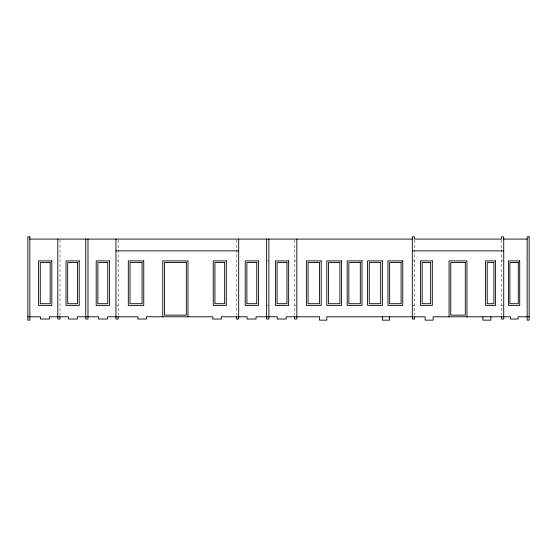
<?xml version="1.0" encoding="UTF-8"?>
<svg xmlns="http://www.w3.org/2000/svg" width="557" height="557" viewBox="0 0 557 557"><rect width="100%" height="100%" fill="white"/><g stroke="black" fill="none" stroke-linecap="round" stroke-linejoin="round"><path stroke-width="0.42" stroke-dasharray="2.79 2.09" d="M116.705 260.899L118.195 260.899M266.643 260.899L268.133 260.899M294.604 260.899L296.094 260.899M412.319 260.899L414.561 260.899M501.495 260.899L502.985 260.899M116.705 305.389L118.195 305.389M266.643 305.389L268.133 305.389M294.604 305.389L296.094 305.389M412.319 305.389L414.561 305.389M501.495 305.389L502.985 305.389M501.495 239.956L501.495 315.067M414.561 239.956L414.561 315.067M294.604 239.956L294.604 315.067M236.447 239.956L236.447 315.067M118.195 239.956L118.195 315.067M60.038 239.956L60.038 315.067"/><path stroke-width="0.84" d="M29.841 239.092L412.319 239.092M503.173 239.092L527.159 239.092M115.96 250.866L238.681 250.866M412.319 250.866L503.73 250.866M27.85 316.794L40.466 316.794L40.466 319.029L49.413 319.029L49.413 316.794L68.427 316.794L68.427 319.029L77.374 319.029L77.374 316.794L98.624 316.794L98.624 319.029L107.571 319.029L107.571 316.794L115.745 316.794M115.96 316.794L137.899 316.794L137.899 319.029L146.414 319.029L146.414 316.794L212.837 316.794L212.837 319.029L221.352 319.029L221.352 316.794L238.681 316.794M238.897 316.794L247.071 316.794L247.071 319.029L256.018 319.029L256.018 316.794L268.885 316.794M269.094 316.794L277.268 316.794L277.268 319.029L286.214 319.029L286.214 316.794L319.544 316.794L319.544 320.15L326.82 320.15L326.82 316.794L425.158 316.794L425.158 320.15L433.151 320.15L433.151 316.794L510.525 316.794L510.525 319.029L518.128 319.029L518.128 316.794L529.15 316.794M501.495 316.794L501.495 319.029L503.73 319.029L503.73 236.85L501.495 236.85L501.495 239.092L414.561 239.092L414.561 236.85L412.319 236.85L412.319 319.029L414.561 319.029L414.561 316.794M490.891 316.794L490.891 320.15L482.898 320.15L482.898 316.794M466.975 316.794L466.975 260.899L449.081 260.899L449.081 316.794M389.622 316.794L389.622 320.15L382.346 320.15L382.346 316.794M296.839 239.092L296.839 319.029L294.604 319.029L294.604 316.794M268.885 239.092L268.885 319.029L266.643 319.029L266.643 239.092M238.681 239.092L238.681 319.029L236.447 319.029L236.447 316.794M187.988 316.794L187.988 260.899L162.769 260.899L162.769 316.794M118.195 316.794L118.195 319.029L115.96 319.029L115.96 239.092M87.999 239.092L87.999 319.029L85.764 319.029L85.764 239.092M60.038 316.794L60.038 319.029L57.803 319.029L57.803 239.092M29.841 236.85L27.85 236.85L27.85 320.15L29.841 320.15L29.841 236.85M529.15 236.85L527.159 236.85L527.159 320.15L529.15 320.15L529.15 236.85M51.829 260.899L38.607 260.899L38.607 305.389L51.829 305.389L51.829 260.899M79.233 260.899L66.005 260.899L66.005 305.389L79.233 305.389L79.233 260.899M109.43 260.899L96.201 260.899L96.201 305.389L109.43 305.389L109.43 260.899M143.755 260.899L128.319 260.899L128.319 305.389L143.755 305.389L143.755 260.899M226.323 260.899L213.24 260.899L213.24 305.389L226.323 305.389L226.323 260.899M258.441 260.899L245.212 260.899L245.212 305.389L258.441 305.389L258.441 260.899M288.637 260.899L275.409 260.899L275.409 305.389L288.637 305.389L288.637 260.899M321.208 260.899L306.392 260.899L306.392 305.389L321.208 305.389L321.208 260.899M341.601 260.899L326.785 260.899L326.785 305.389L341.601 305.389L341.601 260.899M361.987 260.899L347.178 260.899L347.178 305.389L361.987 305.389L361.987 260.899M382.381 260.899L367.564 260.899L367.564 305.389L382.381 305.389L382.381 260.899M402.767 260.899L387.957 260.899L387.957 305.389L402.767 305.389L402.767 260.899M432.316 260.899L420.493 260.899L420.493 305.389L432.316 305.389L432.316 260.899M495.563 260.899L485.537 260.899L485.537 305.389L495.563 305.389L495.563 260.899M519.709 260.899L508.464 260.899L508.464 305.389L519.709 305.389L519.709 260.899M50.158 262.577L40.285 262.577L40.285 303.711L50.158 303.711L50.158 262.577M77.555 262.577L67.682 262.577L67.682 303.711L77.555 303.711L77.555 262.577M107.752 262.577L97.879 262.577L97.879 303.711L107.752 303.711L107.752 262.577M142.084 262.577L129.997 262.577L129.997 303.711L142.084 303.711L142.084 262.577M186.31 262.577L164.447 262.577L164.447 315.116L186.31 315.116L186.31 262.577M224.645 262.577L214.918 262.577L214.918 303.711L224.645 303.711L224.645 262.577M256.763 262.577L246.89 262.577L246.89 303.711L256.763 303.711L256.763 262.577M286.959 262.577L277.087 262.577L277.087 303.711L286.959 303.711L286.959 262.577M319.53 262.577L308.07 262.577L308.07 303.711L319.53 303.711L319.53 262.577M339.923 262.577L328.463 262.577L328.463 303.711L339.923 303.711L339.923 262.577M360.309 262.577L348.849 262.577L348.849 303.711L360.309 303.711L360.309 262.577M380.703 262.577L369.242 262.577L369.242 303.711L380.703 303.711L380.703 262.577M401.096 262.577L389.635 262.577L389.635 303.711L401.096 303.711L401.096 262.577M430.638 262.577L422.171 262.577L422.171 303.711L430.638 303.711L430.638 262.577M465.297 262.577L450.759 262.577L450.759 315.116L465.297 315.116L465.297 262.577M493.885 262.577L487.215 262.577L487.215 303.711L493.885 303.711L493.885 262.577M518.282 262.577L509.892 262.577L509.892 303.711L518.282 303.711L518.282 262.577"/></g></svg>
